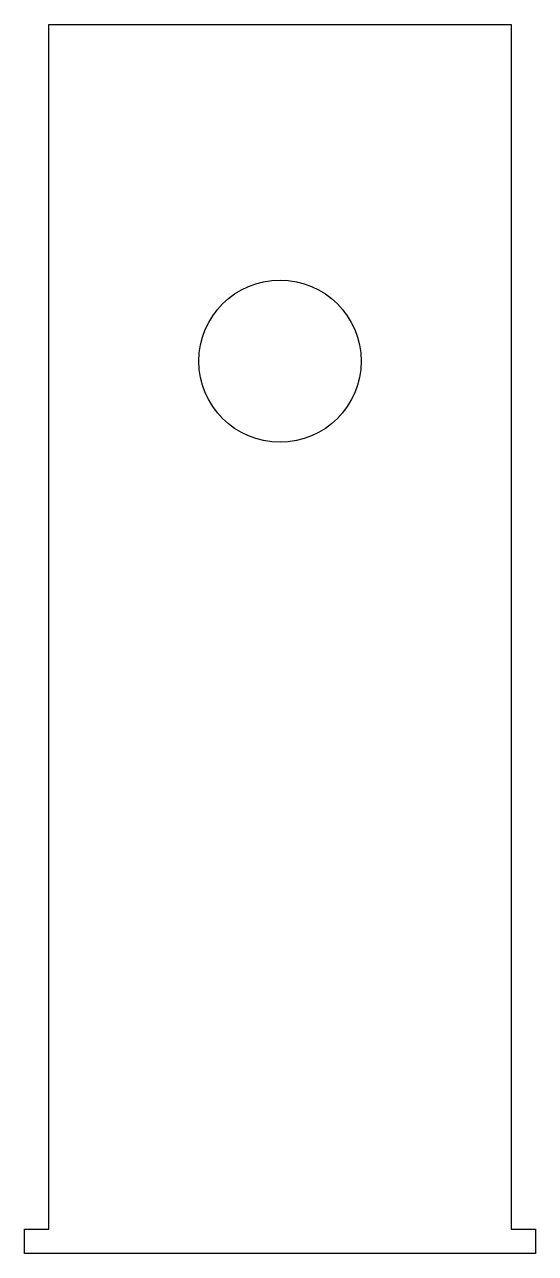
# Model space of a CAD drawing. Header units: millimetres. Extents: x -32 to 32, y -1 to 150.
import ezdxf

# ---------------------------------------------------------------- set-up
doc = ezdxf.new("R2010")
doc.units = ezdxf.units.MM
doc.layers.get('0').update_dxf_attribs({"linetype": 'CONTINUOUS'})

msp = doc.modelspace()

# ---------------------------------------------------------------- linework, layer by layer
msp.add_lwpolyline([(-28.5, 150), (28.5, 150), (28.5, 1.5), (31.5, 1.5), (31.5, -1.5), (-31.5, -1.5), (-31.5, 1.5), (-28.5, 1.5)], close=True)
msp.add_circle((0, 108.5), 10)

doc.saveas('drawing.dxf')
